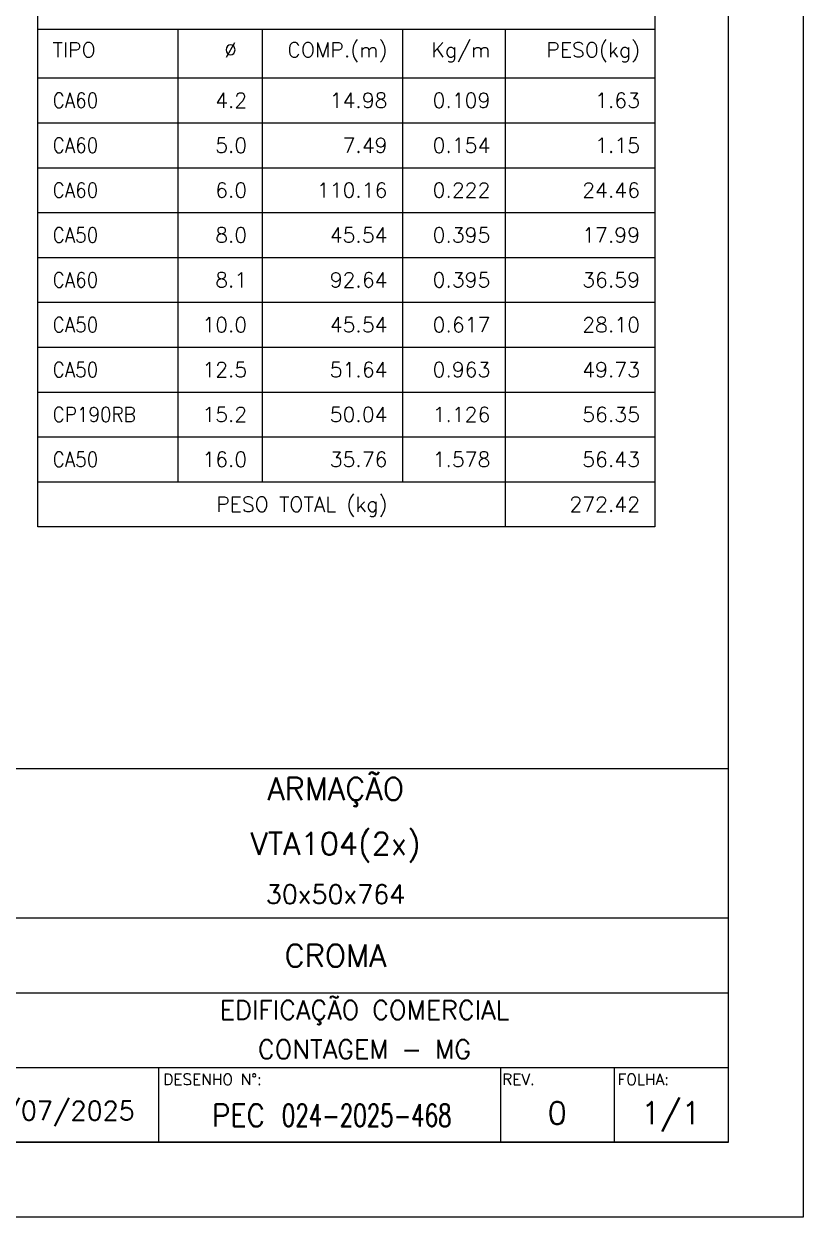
# Model space of a CAD drawing. Header units: centimetres. Extents: x 1658 to 6058, y 7825 to 9310.
# Drawn here: x 5538 to 6058, y 7825 to 8623 of the extents above; entities that cross this region are included whole.
import ezdxf
from ezdxf.enums import TextEntityAlignment as Align

# ---------------------------------------------------------------- set-up
doc = ezdxf.new("R2010")
doc.units = ezdxf.units.CM
doc.header["$LTSCALE"] = 50
doc.header["$MEASUREMENT"] = 0
doc.set_wipeout_variables(frame=1)
for name, color, linetype in [('COTAS-PRECON', 1, 'Continuous'), ('FORMATO-PRECON', 2, 'Continuous'), ('ListaF', 3, 'Continuous')]:
    doc.layers.add(name, color=color, linetype=linetype)
doc.styles.add('Acon_List_ObliqueAngle', font='ROMANS.SHX')
doc.styles.add('PRECON-ROMANS', font='romans.shx')
doc.styles.add('R60', font='ROMANS.shx', dxfattribs={"height": 2})
doc.styles.add('ROMANS', font='ROMANS.SHX', dxfattribs={"oblique": 15, "height": 3})
doc.styles.get("Standard").update_dxf_attribs({"font": 'romans.shx'})

# ---------------------------------------------------------------- blocks, each defined once
blk = doc.blocks.new('A$C12EB5E76')
at = {"layer": 'FORMATO-PRECON'}
blk.add_lwpolyline([(-114.7, 1254.3), (-114.7, 4224.3), (4085.3, 4224.3), (4085.3, 1254.3)], close=True, dxfattribs=at)
at = {"layer": 'FORMATO-PRECON', "color": 6}
blk.add_lwpolyline([(135.3, 1354.3), (135.3, 4124.3), (3985.3, 4124.3), (3985.3, 1354.3)], close=True, dxfattribs=at)
blk = doc.blocks.new('OLD')
at = {"color": 2}
for p, q in [((0, 1), (8, 1)), ((0, 0), (0, 1)), ((0, 1), (8, 1)), ((1, 1), (1, 0)), ((2, 1), (2, 0)), ((4, 1), (4, 0)), ((5, 1), (5, 0)), ((6, 1), (6, 0)), ((8, 1), (8, 0)), ((0, 0), (8, 0))]:
    blk.add_line(p, q, dxfattribs=at)
for s, p in [('POS.', (1, 0)), ('AÇO', (2, 0)), ('Ø ', (3, 0)), ('QUANT', (5, 0)), ('UNIT.', (6, 0)), ('TOT.(m)', (8, 0))]:
    blk.add_text(s, height=0.2, dxfattribs=at).set_placement(p, align=Align.MIDDLE_RIGHT)
at = {"color": 4}
blk.add_text('LISTA DE FERROS', height=0.325, dxfattribs=at).set_placement((4, 1), align=Align.MIDDLE_CENTER)
blk = doc.blocks.new('AconListBlock_brStd1')
at = {"color": 0}
for p, q in [((0, 1), (7.5, 1)), ((0, 1), (0, 0)), ((0, 0), (7.5, 0)), ((1.5, 1), (1.5, 0)), ((3, 1), (3, 0)), ((4.5, 1), (4.5, 0)), ((6, 1), (6, 0)), ((7.5, 1), (7.5, 0)), ((7.5, 1), (9, 1)), ((7.5, 0), (9, 0)), ((9, 1), (9, 0))]:
    blk.add_line(p, q, dxfattribs=at)
at = {"color": 0, "style": 'Acon_List_ObliqueAngle', "oblique": 15}
blk.add_text('Lista de Barras (continuação)', height=0.22, dxfattribs=at).set_placement((0.2, 1.2), align=Align.BOTTOM_LEFT)
for s, p in [('Pos.', (0.75, 0.5)), ('Aço', (2.25, 0.5)), ('Diam.', (3.75, 0.75)), ('(mm)', (3.75, 0.25)), ('Quant.', (5.25, 0.5)), ('C. Unit.', (6.75, 0.75)), ('(cm)', (6.75, 0.25)), ('C. Total', (8.25, 0.75)), ('(m)', (8.25, 0.25))]:
    blk.add_text(s, height=0.2, dxfattribs=at).set_placement(p, align=Align.MIDDLE_CENTER)
blk = doc.blocks.new('AconListBlock_brStd2')
at = {"color": 2}
for p, q in [((0, 1), (8, 1)), ((0, 0), (0, 1)), ((0, 1), (8, 1)), ((0, 0), (8, 0)), ((2, 1), (2, 0)), ((3, 1), (3, 0)), ((5, 1), (5, 0)), ((6, 1), (6, 0)), ((8, 1), (8, 0))]:
    blk.add_line(p, q, dxfattribs=at)
blk.add_text('TIPO', height=0.2, dxfattribs=at).set_placement((0, 0), align=Align.MIDDLE_LEFT)
at = {"color": 4}
blk.add_text('RESUMO DE AÇO', height=0.325, dxfattribs=at).set_placement((4, 1), align=Align.MIDDLE_CENTER)
at = {"color": 2}
for s, p in [('Ø ', (3, 0)), ('COMP.(m)', (5, 0)), ('Kg/m', (6, 0)), ('PESO(kg)', (8, 0))]:
    blk.add_text(s, height=0.2, dxfattribs=at).set_placement(p, align=Align.MIDDLE_RIGHT)
blk = doc.blocks.new('AconListBlock_brStd3')
at = {"color": 0}
for p, q in [((0, 1), (8, 1)), ((0, 1), (0, 0)), ((0, 0), (8, 0)), ((6, 1), (6, 0)), ((8, 1), (8, 0))]:
    blk.add_line(p, q, dxfattribs=at)
at = {"color": 0, "style": 'Acon_List_ObliqueAngle', "oblique": 15}
blk.add_text('Massa Total (kg)', height=0.183, dxfattribs=at).set_placement((5, 0), align=Align.MIDDLE_CENTER)
blk = doc.blocks.new('O1')
h = blk.add_hatch(color=256)
edge = h.paths.add_edge_path()
edge.add_arc((0, 0), 0.5, 0, 360)
blk.add_circle((0, 0), 0.5)
blk = doc.blocks.new('O2')
blk.add_lwpolyline([(0, 0), (0, 0), (0, 0), (0, 0), (0, 0), (0, 0), (0, 0), (0, 0), (0, 0), (0, 0), (0, 0), (0, 0), (0, 0), (0, 0), (0, 0), (0, 0), (0, 0), (0, 0)], close=True)
blk = doc.blocks.new('BLOCOS AUTOCON')
for name, p in [('AconListBlock_brStd1', (0, 0)), ('OLD', (0, 0)), ('AconListBlock_brStd2', (0, 0)), ('AconListBlock_brStd3', (0, 0)), ('O1', (1, 1))]:
    blk.add_blockref(name, p)
blk.add_blockref('O2', (2, 1))
blk = doc.blocks.new('CARIMBO')
at = {"layer": 'FORMATO-PRECON', "color": 6}
for p, q in [((-1050, 300), (0, 300)), ((-1750, 200), (0, 200)), ((-1750, 100), (0, 100)), ((-303.9, 0), (-303.9, 100)), ((-152, 0), (-152, 100))]:
    blk.add_line(p, q, dxfattribs=at)
blk.add_lwpolyline([(-1750, 500), (0, 500), (0, 0), (-1750, 0)], close=True, dxfattribs=at)
blk.add_lwpolyline([(-761.3, 0), (-761.3, 100)], dxfattribs=at)
at = {"layer": 'FORMATO-PRECON', "style": 'ROMANS'}
for s, p in [('DESENHO N%%d:', (-755.3, 76.7)), ('REV.', (-302.3, 76.7)), ('FOLHA:', (-148, 76.7))]:
    blk.add_text(s, height=15, dxfattribs=at).set_placement(p)
at = {"layer": 'FORMATO-PRECON', "color": 4, "linetype": 'ByBlock', "style": 'R60', "width": 0.9}
blk.add_text('PEC', height=30, dxfattribs=at).set_placement((-690, 21))
at = {"layer": 'FORMATO-PRECON', "color": 5, "style": 'PRECON-ROMANS', "flags": 8}
for p in [(-524.8, 472.6), (-525, 423), (-525, 399.4), (-525, 376)]:
    blk.add_attdef('X', text='', height=30, dxfattribs=at).set_placement(p, align=Align.MIDDLE_CENTER)
at = {"layer": 'FORMATO-PRECON', "color": 3, "style": 'PRECON-ROMANS', "flags": 8}
for p in [(-525, 331.7), (-486.3, 177), (-486.3, 124.4)]:
    blk.add_attdef('X', text='', height=25, dxfattribs=at).set_placement(p, align=Align.MIDDLE_CENTER)
at = {"layer": 'FORMATO-PRECON', "color": 4, "style": 'PRECON-ROMANS', "flags": 8}
for p in [(-525, 249.6), (-483.3, 36), (-228.7, 39.4), (-76.7, 39.4)]:
    blk.add_attdef('X', text='', height=30, dxfattribs=at).set_placement(p, align=Align.MIDDLE_CENTER)
at = {"layer": 'FORMATO-PRECON', "color": 2, "style": 'PRECON-ROMANS', "flags": 8}
for height, p in [(20, (-1635.8, 142.3)), (20, (-1402.5, 142.3)), (20, (-1169.1, 142.3)), (20, (-1635.8, 42.3)), (30, (-902.7, 42.3))]:
    blk.add_attdef('X', text='', height=height, dxfattribs=at).set_placement(p, align=Align.MIDDLE_CENTER)

msp = doc.modelspace()

# ---------------------------------------------------------------- linework, layer by layer
at = {"layer": 'ListaF', "color": 2}
for p, q in [((5546.809, 8286.508), (5546.809, 8657.808)), ((5959.309, 8657.808), (5959.309, 8286.508)), ((5546.809, 8619.058), (5959.309, 8619.058)), ((5640.559, 8619.058), (5640.559, 8316.508)), ((5696.809, 8619.058), (5696.809, 8316.508)), ((5790.559, 8619.058), (5790.559, 8316.508)), ((5859.309, 8619.058), (5859.309, 8286.508)), ((5546.809, 8586.558), (5959.309, 8586.558)), ((5546.809, 8556.508), (5959.309, 8556.508)), ((5546.809, 8526.508), (5959.309, 8526.508)), ((5546.809, 8496.508), (5959.309, 8496.508)), ((5546.809, 8466.508), (5959.309, 8466.508)), ((5546.809, 8436.508), (5959.309, 8436.508)), ((5546.809, 8406.508), (5959.309, 8406.508)), ((5546.809, 8376.508), (5959.309, 8376.508)), ((5546.809, 8346.508), (5959.309, 8346.508)), ((5546.809, 8316.508), (5959.309, 8316.508)), ((5959.309, 8286.508), (5546.809, 8286.508))]:
    msp.add_line(p, q, dxfattribs=at)

# ---------------------------------------------------------------- block references
at = {"layer": 'COTAS-PRECON', "xscale": 0.5000000000000071, "yscale": 0.5000000000000071, "zscale": 0.5000000000000071}
msp.add_blockref('A$C12EB5E76', (4015.702, 7197.786), dxfattribs=at)

# ---------------------------------------------------------------- texts
at = {"layer": 'ListaF', "color": 2}
msp.add_text('TIPO', height=10, dxfattribs=at).set_placement((5556.809, 8605.308), align=Align.MIDDLE_LEFT)
for s, p in [('Ø ', (5686.809, 8605.308)), ('COMP.(m)', (5780.559, 8605.308)), ('Kg/m', (5849.309, 8605.308)), ('PESO(kg)', (5949.309, 8605.308))]:
    msp.add_text(s, height=10, dxfattribs=at).set_placement(p, align=Align.MIDDLE_RIGHT)
at = {"layer": 'ListaF', "color": 3, "width": 0.9}
for s, p in [('CA60', (5556.809, 8571.508)), ('CA60', (5556.809, 8541.508)), ('CA60', (5556.809, 8511.508)), ('CA50', (5556.809, 8481.508)), ('CA60', (5556.809, 8451.508)), ('CA50', (5556.809, 8421.508)), ('CA50', (5556.809, 8391.508)), ('CP190RB', (5556.809, 8361.508)), ('CA50', (5556.809, 8331.508))]:
    msp.add_text(s, height=10, dxfattribs=at).set_placement(p, align=Align.MIDDLE_LEFT)
at = {"layer": 'ListaF', "color": 3}
for s, p in [('4.2', (5686.809, 8571.508)), ('14.98', (5780.559, 8571.508)), ('0.109', (5849.309, 8571.508)), ('1.63', (5949.309, 8571.508)), ('5.0', (5686.809, 8541.508)), ('7.49', (5780.559, 8541.508)), ('0.154', (5849.309, 8541.508)), ('1.15', (5949.309, 8541.508)), ('6.0', (5686.809, 8511.508)), ('110.16', (5780.559, 8511.508)), ('0.222', (5849.309, 8511.508)), ('24.46', (5949.309, 8511.508)), ('8.0', (5686.809, 8481.508)), ('45.54', (5780.559, 8481.508)), ('0.395', (5849.309, 8481.508)), ('17.99', (5949.309, 8481.508)), ('8.1', (5686.809, 8451.508)), ('92.64', (5780.559, 8451.508)), ('0.395', (5849.309, 8451.508)), ('36.59', (5949.309, 8451.508)), ('10.0', (5686.809, 8421.508)), ('45.54', (5780.559, 8421.508)), ('0.617', (5849.309, 8421.508)), ('28.10', (5949.309, 8421.508)), ('12.5', (5686.809, 8391.508)), ('51.64', (5780.559, 8391.508)), ('0.963', (5849.309, 8391.508)), ('49.73', (5949.309, 8391.508)), ('15.2', (5686.809, 8361.508)), ('50.04', (5780.559, 8361.508)), ('1.126', (5849.309, 8361.508)), ('56.35', (5949.309, 8361.508)), ('16.0', (5686.809, 8331.508)), ('35.76', (5780.559, 8331.508)), ('1.578', (5849.309, 8331.508)), ('56.43', (5949.309, 8331.508)), ('PESO TOTAL (kg)', (5780.559, 8301.508)), ('272.42', (5949.309, 8301.508))]:
    msp.add_text(s, height=10, dxfattribs=at).set_placement(p, align=Align.MIDDLE_RIGHT)

# ---------------------------------------------------------------- next in the draw order: block references
at = {"xscale": 8.000000000000002e-05, "yscale": 8.000000000000002e-05, "zscale": 8.000000000000002e-05}
msp.add_blockref('BLOCOS AUTOCON', (6008.357, 7874.924), dxfattribs=at)

# ---------------------------------------------------------------- next in the draw order: block references
msp.add_blockref('BLOCOS AUTOCON', (6008.357, 7874.924), dxfattribs=at)

# ---------------------------------------------------------------- next in the draw order: block references
at = {"layer": 'FORMATO-PRECON'}
ref = msp.add_blockref('CARIMBO', (6008.357, 7874.924), dxfattribs=dict(at, xscale=0.4999999945868204, yscale=0.4999999945868204, zscale=0.4999999945868204))
ref.add_attrib('X', 'ARMAÇÃO', dxfattribs={"color": 5, "height": 15, "style": 'PRECON-ROMANS', "flags": 8}).set_placement((5745.939, 8111.24), align=Align.MIDDLE_CENTER)
ref.add_attrib('X', 'VTA104(2x)', dxfattribs={"color": 5, "height": 15, "style": 'PRECON-ROMANS', "flags": 8}).set_placement((5745.864, 8074.607), align=Align.MIDDLE_CENTER)
ref.add_attrib('X', '30x50x764', dxfattribs={"color": 3, "height": 12.5, "style": 'PRECON-ROMANS', "flags": 8}).set_placement((5745.864, 8040.761), align=Align.MIDDLE_CENTER)
ref.add_attrib('X', 'CROMA', dxfattribs={"color": 4, "height": 15, "style": 'PRECON-ROMANS', "flags": 8}).set_placement((5745.864, 7999.724), align=Align.MIDDLE_CENTER)
ref.add_attrib('X', 'EDIFICAÇÃO COMERCIAL', dxfattribs={"color": 3, "height": 12.5, "style": 'PRECON-ROMANS', "flags": 8}).set_placement((5765.192, 7963.407), align=Align.MIDDLE_CENTER)
ref.add_attrib('X', 'CONTAGEM - MG', dxfattribs={"color": 3, "height": 12.5, "style": 'PRECON-ROMANS', "flags": 8}).set_placement((5765.192, 7937.136), align=Align.MIDDLE_CENTER)
ref.add_attrib('X', '15/07/2025', dxfattribs={"color": 2, "height": 12.5, "style": 'PRECON-ROMANS'}).set_placement((5556.985, 7896.098), align=Align.MIDDLE_CENTER)
ref.add_attrib('X', '024-2025-468', dxfattribs={"color": 4, "height": 15, "style": 'PRECON-ROMANS', "width": 0.7}).set_placement((5766.694, 7892.912), align=Align.MIDDLE_CENTER)
ref.add_attrib('X', '0', dxfattribs={"color": 4, "height": 15, "style": 'PRECON-ROMANS'}).set_placement((5894.027, 7894.612), align=Align.MIDDLE_CENTER)
ref.add_attrib('X', '1/1', dxfattribs={"color": 4, "height": 15, "style": 'PRECON-ROMANS'}).set_placement((5970.005, 7894.612), align=Align.MIDDLE_CENTER)

doc.saveas('drawing.dxf')
